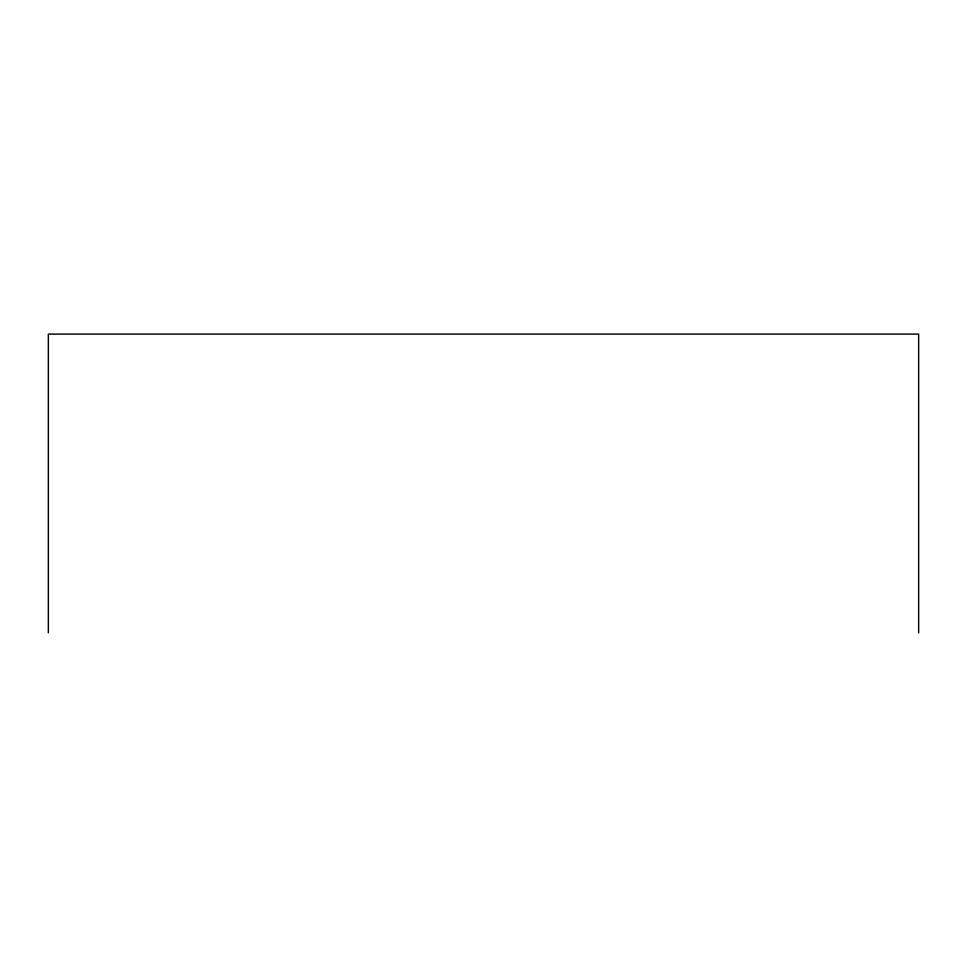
<?xml version="1.0" encoding="UTF-8"?>
<svg xmlns="http://www.w3.org/2000/svg" width="967" height="967" viewBox="0 0 967 967"><rect width="100%" height="100%" fill="white"/><g stroke="black" fill="none" stroke-linecap="round" stroke-linejoin="round"><path stroke-width="1.45" d="M918.65 632.902L918.65 334.098L48.35 334.098L48.35 632.902"/></g></svg>
